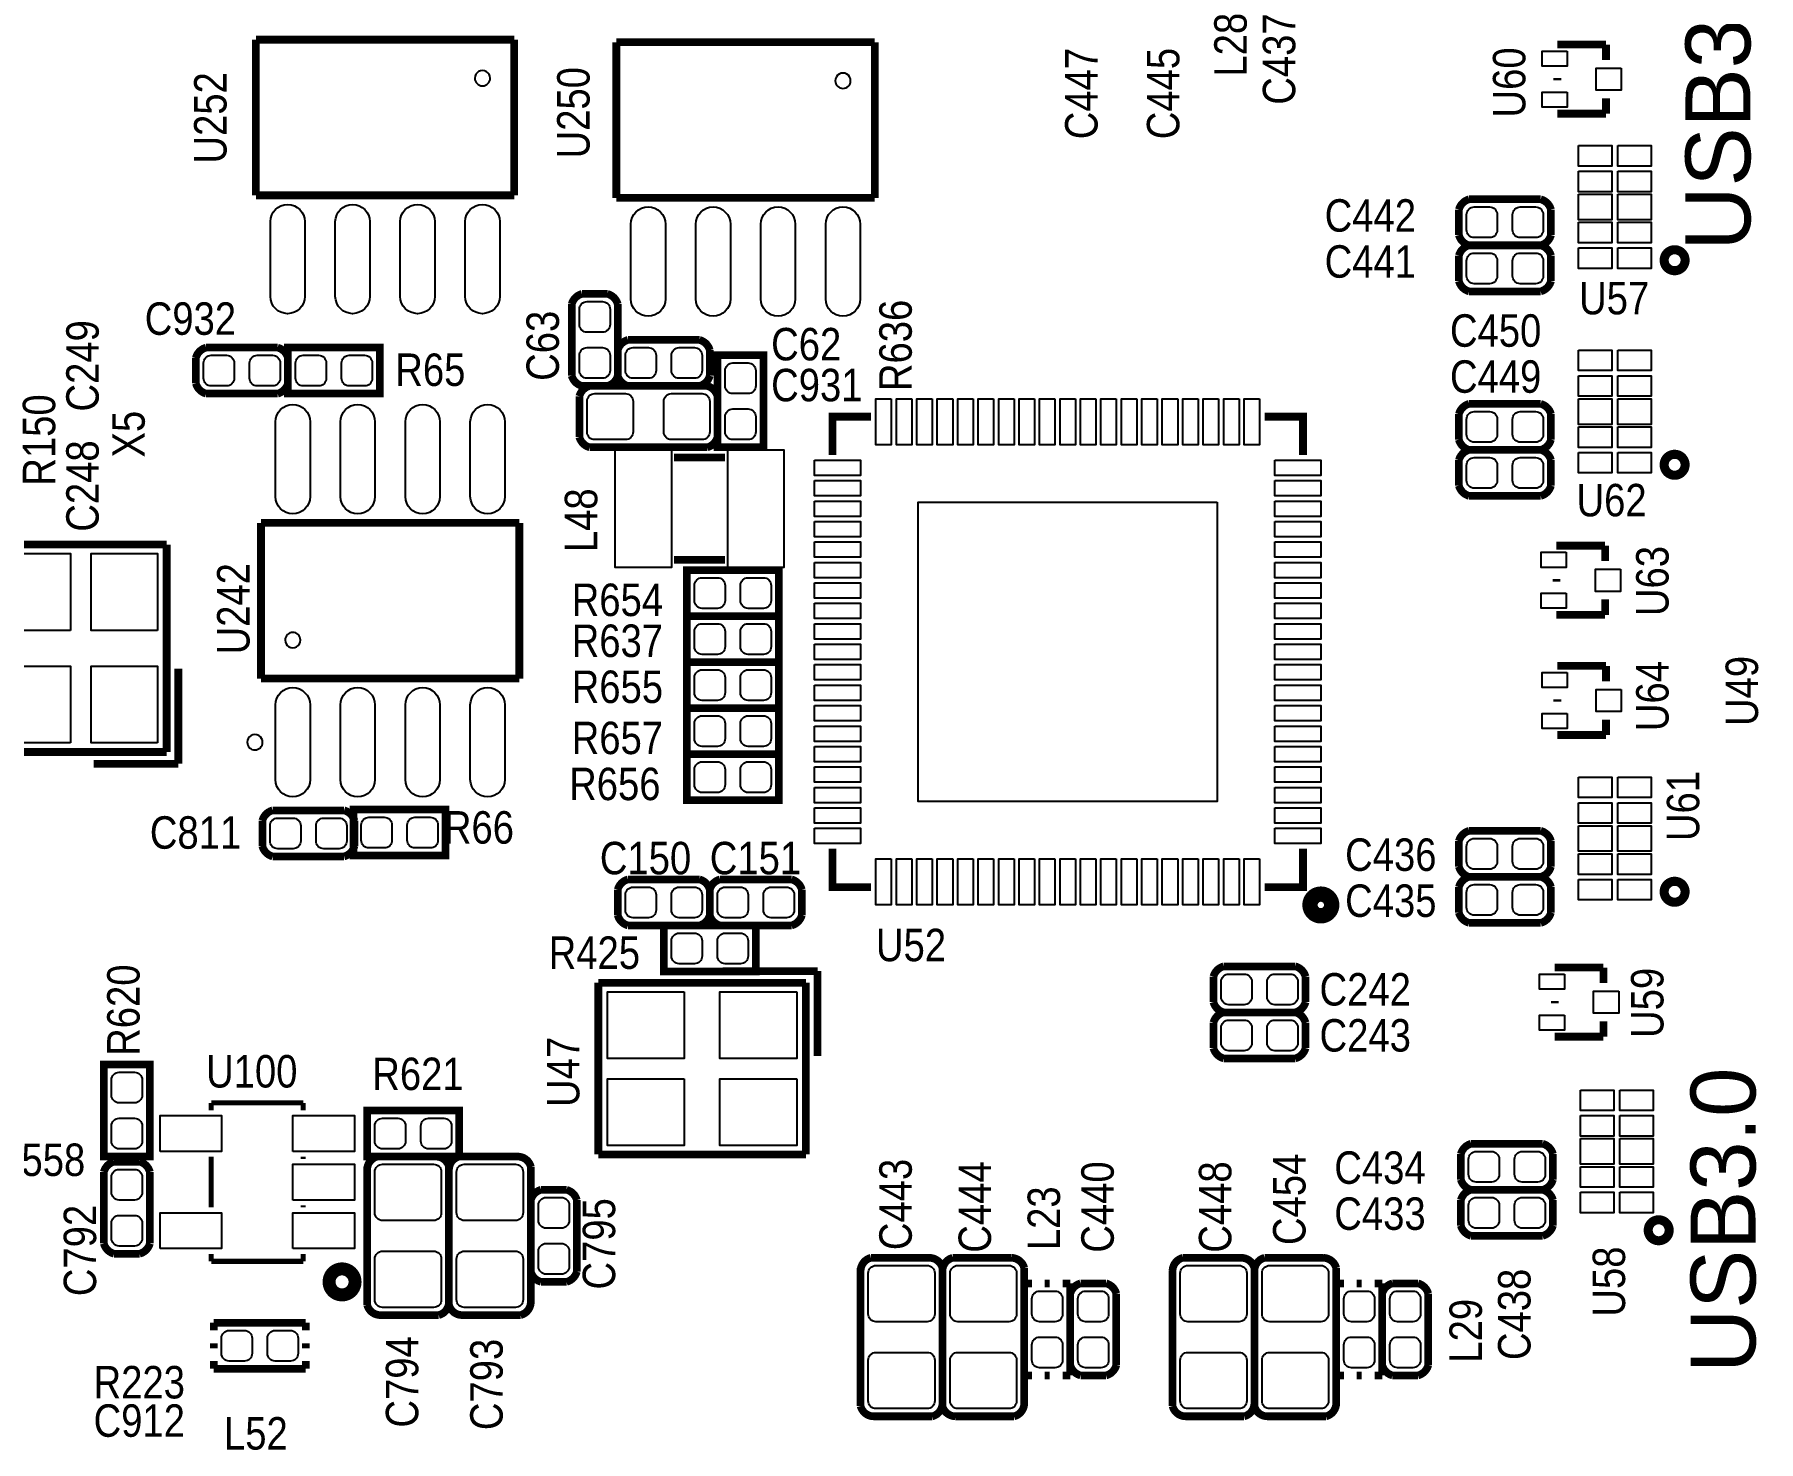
# Model space of a CAD drawing. Extents: x 35 to 236, y 10 to 166.
# Drawn here: x 178.44 to 212.16, y 54.11 to 81.62 of the extents above; entities that cross this region are included whole.
import ezdxf

# ---------------------------------------------------------------- set-up
doc = ezdxf.new("R2010")
doc.units = 0
for name, color, linetype in [('BG_SILKSCREEN_TOP', 254, 'CONTINUOUS'), ('PG_SILKSCREEN_TOP', 254, 'CONTINUOUS'), ('PIN_SOLDERMASK_TOP', 85, 'CONTINUOUS'), ('RD_SILKSCREEN_TOP', 142, 'CONTINUOUS')]:
    doc.layers.add(name, color=color, linetype=linetype)

msp = doc.modelspace()

# ---------------------------------------------------------------- linework, layer by layer
at = {"layer": 'PG_SILKSCREEN_TOP'}
for points, const_width in [([(182.7737, 81.5215), (187.8263, 81.5215)], 0.1524), ([(182.7737, 78.4785), (182.7737, 81.5215)], 0.1524), ([(187.8263, 81.5215), (187.8263, 78.4785)], 0.1524), ([(189.8237, 81.4715), (194.8763, 81.4715)], 0.1524), ([(189.8237, 78.4285), (189.8237, 81.4715)], 0.1524), ([(194.8763, 81.4715), (194.8763, 78.4285)], 0.1524), ([(208.2238, 81.4261), (209.1762, 81.4261)], 0.1524), ([(209.1762, 81.4261), (209.1762, 81.1257)], 0.1524), ([(208.2238, 80.7256), (208.2238, 80.7744)], 0.1524), ([(209.1762, 80.0739), (209.1762, 80.3743)], 0.1524), ([(208.2238, 80.0739), (209.1762, 80.0739)], 0.1524), ([(187.8263, 78.4785), (182.7737, 78.4785)], 0.1524), ([(194.8763, 78.4285), (189.8237, 78.4285)], 0.1524), ([(208.0999, 77.7), (208.0999, 78.2)], 0.15), ([(208.0998, 76.8), (208.0998, 77.3)], 0.15), ([(185.2, 74.85), (185.2, 74.6), (183.4, 74.6), (183.4, 75.5), (185.2, 75.5), (185.2, 74.85)], 0.15), ([(189.85, 75.45), (189.85, 74.95)], 0.15), ([(183.4, 74.8), (183.4, 75.3)], 0.15), ([(192.45, 75.35), (192.7, 75.35), (192.7, 73.55), (191.8, 73.55), (191.8, 75.35), (192.45, 75.35)], 0.15), ([(189.15, 74.75), (189.65, 74.75)], 0.15), ([(194.05, 73.4), (194.05, 74.15), (194.8, 74.15)], 0.1524), ([(202.5, 74.15), (203.25, 74.15), (203.25, 73.4)], 0.1524), ([(208.0999, 73.7), (208.0999, 74.2)], 0.15), ([(191.95, 73.35), (190.95, 73.35)], 0.1524), ([(208.0999, 72.8), (208.0999, 73.3)], 0.15), ([(182.8737, 72.0715), (187.9263, 72.0715)], 0.1524), ([(182.8737, 69.0285), (182.8737, 72.0715)], 0.1524), ([(187.9263, 72.0715), (187.9263, 69.0285)], 0.1524), ([(177.6711, 71.6495), (181.0289, 71.6495)], 0.1524), ([(181.0289, 71.6495), (181.0289, 67.5905)], 0.1524), ([(208.2075, 71.6261), (209.1599, 71.6261)], 0.1524), ([(209.1599, 71.6261), (209.1599, 71.3257)], 0.1524), ([(191.95, 71.35), (190.95, 71.35)], 0.1524), ([(191.2, 70.9), (191.2, 71.15), (193, 71.15), (193, 70.25), (191.2, 70.25), (191.2, 70.9)], 0.15), ([(208.2075, 70.9256), (208.2075, 70.9744)], 0.1524), ([(209.1599, 70.2739), (209.1599, 70.5743)], 0.1524), ([(191.2, 70), (191.2, 70.25), (193, 70.25), (193, 69.35), (191.2, 69.35), (191.2, 70)], 0.15), ([(208.2075, 70.2739), (209.1599, 70.2739)], 0.1524), ([(181.2575, 67.3619), (181.2575, 69.2187)], 0.1524), ([(191.2, 69.1), (191.2, 69.35), (193, 69.35), (193, 68.45), (191.2, 68.45), (191.2, 69.1)], 0.15), ([(208.2238, 69.2761), (209.1762, 69.2761)], 0.1524), ([(209.1762, 69.2761), (209.1762, 68.9757)], 0.1524), ([(187.9263, 69.0285), (182.8737, 69.0285)], 0.1524), ([(191.2, 68.2), (191.2, 68.45), (193, 68.45), (193, 67.55), (191.2, 67.55), (191.2, 68.2)], 0.15), ([(208.2238, 68.5756), (208.2238, 68.6244)], 0.1524), ([(209.1762, 67.9239), (209.1762, 68.2243)], 0.1524), ([(208.2238, 67.9239), (209.1762, 67.9239)], 0.1524), ([(181.0289, 67.5905), (177.6711, 67.5905)], 0.1524), ([(179.5989, 67.3619), (181.2575, 67.3619)], 0.1524), ([(193, 66.9), (193, 66.65), (191.2, 66.65), (191.2, 67.55), (193, 67.55), (193, 66.9)], 0.15), ([(184.685, 66.215), (184.685, 66.465), (186.485, 66.465), (186.485, 65.565), (184.685, 65.565), (184.685, 66.215)], 0.15), ([(184.7, 65.75), (184.7, 66.25)], 0.15), ([(194.8, 64.95), (194.05, 64.95), (194.05, 65.7)], 0.1524), ([(203.25, 65.7), (203.25, 64.95), (202.5, 64.95)], 0.1524), ([(208.0999, 65.35), (208.0999, 65.85)], 0.15), ([(189.85, 64.9), (189.85, 64.4)], 0.15), ([(193.45, 64.4), (193.45, 64.9)], 0.15), ([(208.0999, 64.45), (208.0999, 64.95)], 0.15), ([(192.55, 63.55), (192.55, 63.3), (190.75, 63.3), (190.75, 64.2), (192.55, 64.2), (192.55, 63.55)], 0.15), ([(208.1738, 63.3761), (209.1262, 63.3761)], 0.1524), ([(209.1262, 63.3761), (209.1262, 63.0757)], 0.1524), ([(189.4705, 59.7211), (189.4705, 63.0789)], 0.1524), ([(189.4705, 63.0789), (193.5295, 63.0789)], 0.1524), ([(193.7581, 63.3075), (191.9013, 63.3075)], 0.1524), ([(193.5295, 63.0789), (193.5295, 59.7211)], 0.1524), ([(193.7581, 61.6489), (193.7581, 63.3075)], 0.1524), ([(201.5, 63.2), (201.5, 62.7)], 0.15), ([(208.1738, 62.6756), (208.1738, 62.7244)], 0.1524), ([(201.5, 62.3), (201.5, 61.8)], 0.15), ([(209.1262, 62.0239), (209.1262, 62.3243)], 0.1524), ([(208.1738, 62.0239), (209.1262, 62.0239)], 0.1524), ([(180.45, 61.48), (180.7, 61.48), (180.7, 59.68), (179.8, 59.68), (179.8, 61.48), (180.45, 61.48)], 0.15), ([(181.8998, 60.5841), (181.8998, 60.7301)], 0.1001), ([(181.8998, 60.7301), (183.6999, 60.7301)], 0.1001), ([(183.6999, 60.5841), (183.6999, 60.7301)], 0.1001), ([(184.95, 60.33), (184.95, 60.58), (186.75, 60.58), (186.75, 59.68), (184.95, 59.68), (184.95, 60.33)], 0.15), ([(181.8998, 58.6842), (181.8998, 59.6758)], 0.1001), ([(183.6999, 59.6341), (183.6999, 59.6758)], 0.1001), ([(185.15, 59.68), (186.3, 59.68)], 0.15), ([(186.75, 59.68), (187.9, 59.68)], 0.15), ([(193.5295, 59.7211), (189.4705, 59.7211)], 0.1524), ([(208.1384, 59.2301), (208.1384, 59.7301)], 0.15), ([(180.5, 59.58), (180, 59.58)], 0.15), ([(186.55, 59.48), (186.55, 56.83)], 0.15), ([(188.15, 59.48), (188.15, 56.83)], 0.15), ([(188.85, 59.03), (188.35, 59.03)], 0.15), ([(183.6999, 58.6842), (183.6999, 58.7261)], 0.1001), ([(208.1384, 58.3301), (208.1384, 58.8301)], 0.15), ([(181.8998, 57.6301), (181.8998, 57.7761)], 0.1001), ([(181.8998, 57.6301), (183.6999, 57.6301)], 0.1001), ([(183.6999, 57.6301), (183.6999, 57.7761)], 0.1001), ([(194.8, 57.7), (195.95, 57.7)], 0.15), ([(196.4, 57.7), (197.55, 57.7)], 0.15), ([(196.2, 57.5), (196.2, 54.85)], 0.15), ([(197.8, 57.5), (197.8, 54.85)], 0.15), ([(200.7, 54.8), (200.7, 57.45)], 0.15), ([(202.3, 54.8), (202.3, 57.45)], 0.15), ([(197.8, 55.4), (197.8, 57.2)], 0.15), ([(197.8, 57.2), (197.95, 57.2)], 0.15), ([(198.2, 57.2), (198.3, 57.2)], 0.15), ([(198.7, 57.2), (198.55, 57.2)], 0.15), ([(198.7, 55.4), (198.7, 57.2)], 0.15), ([(203.9, 55.4), (203.9, 57.2)], 0.15), ([(203.9, 57.2), (204.05, 57.2)], 0.15), ([(204.3, 57.2), (204.4, 57.2)], 0.15), ([(204.8, 57.2), (204.65, 57.2)], 0.15), ([(204.8, 55.4), (204.8, 57.2)], 0.15), ([(181.95, 56.43), (183.75, 56.43)], 0.15), ([(181.95, 56.43), (181.95, 56.28)], 0.15), ([(183.75, 56.43), (183.75, 56.28)], 0.15), ([(181.95, 56.03), (181.95, 55.93)], 0.15), ([(183.75, 56.03), (183.75, 55.93)], 0.15), ([(181.95, 55.53), (181.95, 55.68)], 0.15), ([(183.75, 55.53), (183.75, 55.68)], 0.15), ([(181.95, 55.53), (183.75, 55.53)], 0.15), ([(197.8, 55.4), (197.95, 55.4)], 0.15), ([(198.2, 55.4), (198.3, 55.4)], 0.15), ([(198.7, 55.4), (198.55, 55.4)], 0.15), ([(198.9, 55.4), (199.4, 55.4)], 0.15), ([(203.9, 55.4), (204.05, 55.4)], 0.15), ([(204.3, 55.4), (204.4, 55.4)], 0.15), ([(204.8, 55.4), (204.65, 55.4)], 0.15), ([(205, 55.4), (205.5, 55.4)], 0.15), ([(202.1, 54.6), (200.95, 54.6)], 0.15), ([(203.7, 54.6), (202.55, 54.6)], 0.15)]:
    msp.add_lwpolyline(points, dxfattribs=dict(at, const_width=const_width))
for points in [[(187.3551, 80.7691, 1.00008), (187.0549, 80.7691, 0.99992), (187.3551, 80.7691)], [(194.4051, 80.7191, 1.00008), (194.1049, 80.7191, 0.99992), (194.4051, 80.7191)], [(183.6451, 69.7809, 0.99992), (183.3449, 69.7809, 1.00008), (183.6451, 69.7809)], [(182.9057, 67.7822, 1.00008), (182.6055, 67.7821, 0.99992), (182.9057, 67.7822)]]:
    msp.add_lwpolyline(points, format="xyb", dxfattribs=at)
for points, const_width in [([(208.0999, 78.2, 0.265564), (207.8999, 78.4), (206.4999, 78.4, 0.265564), (206.2999, 78.2), (206.2999, 77.7, 0.265564), (206.4999, 77.5), (207.8999, 77.5, 0.265564), (208.0999, 77.7)], 0.15), ([(208.0998, 77.3, 0.265564), (207.8998, 77.5), (206.4998, 77.5, 0.265564), (206.2998, 77.3), (206.2998, 76.8, 0.265564), (206.4998, 76.6), (207.8998, 76.6, 0.265564), (208.0998, 76.8)], 0.15), ([(210.7232, 77.2086, 1), (210.3136, 77.2086, 1), (210.7232, 77.2086)], 0.1778), ([(189.65, 74.75, 0.265564), (189.85, 74.95), (189.85, 76.35, 0.265564), (189.65, 76.55), (189.15, 76.55, 0.265564), (188.95, 76.35), (188.95, 74.95, 0.265564), (189.15, 74.75)], 0.15), ([(183.4, 75.3, 0.265564), (183.2, 75.5), (181.8, 75.5, 0.265564), (181.6, 75.3), (181.6, 74.8, 0.265564), (181.8, 74.6), (183.2, 74.6, 0.265564), (183.4, 74.8)], 0.15), ([(189.85, 74.95, 0.265564), (190.05, 74.75), (191.45, 74.75, 0.265564), (191.65, 74.95), (191.65, 75.45, 0.265564), (191.45, 75.65), (190.05, 75.65, 0.265564), (189.85, 75.45)], 0.15), ([(191.8, 73.75, -0.265564), (191.6, 73.55), (189.3, 73.55, -0.265564), (189.1, 73.75), (189.1, 74.55, -0.265564), (189.3, 74.75), (191.6, 74.75, -0.265564), (191.8, 74.55), (191.8, 73.75)], 0.15), ([(208.0999, 74.2, 0.265564), (207.8999, 74.4), (206.4999, 74.4, 0.265564), (206.2999, 74.2), (206.2999, 73.7, 0.265564), (206.4999, 73.5), (207.8999, 73.5, 0.265564), (208.0999, 73.7)], 0.15), ([(208.0999, 73.3, 0.265564), (207.8999, 73.5), (206.4999, 73.5, 0.265564), (206.2999, 73.3), (206.2999, 72.8, 0.265564), (206.4999, 72.6), (207.8999, 72.6, 0.265564), (208.0999, 72.8)], 0.15), ([(210.7232, 73.2086, 1), (210.3136, 73.2086, 1), (210.7232, 73.2086)], 0.1778), ([(184.7, 66.25, 0.265564), (184.5, 66.45), (183.1, 66.45, 0.265564), (182.9, 66.25), (182.9, 65.75, 0.265564), (183.1, 65.55), (184.5, 65.55, 0.265564), (184.7, 65.75)], 0.15), ([(208.0999, 65.85, 0.265564), (207.8999, 66.05), (206.4999, 66.05, 0.265564), (206.2999, 65.85), (206.2999, 65.35, 0.265564), (206.4999, 65.15), (207.8999, 65.15, 0.265564), (208.0999, 65.35)], 0.15), ([(189.85, 64.4, 0.265564), (190.05, 64.2), (191.45, 64.2, 0.265564), (191.65, 64.4), (191.65, 64.9, 0.265564), (191.45, 65.1), (190.05, 65.1, 0.265564), (189.85, 64.9)], 0.15), ([(193.45, 64.9, 0.265564), (193.25, 65.1), (191.85, 65.1, 0.265564), (191.65, 64.9), (191.65, 64.4, 0.265564), (191.85, 64.2), (193.25, 64.2, 0.265564), (193.45, 64.4)], 0.15), ([(208.0999, 64.95, 0.265564), (207.8999, 65.15), (206.4999, 65.15, 0.265564), (206.2999, 64.95), (206.2999, 64.45, 0.265564), (206.4999, 64.25), (207.8999, 64.25, 0.265564), (208.0999, 64.45)], 0.15), ([(210.7232, 64.8586, 1), (210.3136, 64.8586, 1), (210.7232, 64.8586)], 0.1778), ([(203.8121, 64.6, 1), (203.3879, 64.6, 1), (203.8121, 64.6)], 0.3), ([(201.5, 62.7, 0.265564), (201.7, 62.5), (203.1, 62.5, 0.265564), (203.3, 62.7), (203.3, 63.2, 0.265564), (203.1, 63.4), (201.7, 63.4, 0.265564), (201.5, 63.2)], 0.15), ([(201.5, 61.8, 0.265564), (201.7, 61.6), (203.1, 61.6, 0.265564), (203.3, 61.8), (203.3, 62.3, 0.265564), (203.1, 62.5), (201.7, 62.5, 0.265564), (201.5, 62.3)], 0.15), ([(184.95, 59.43, -0.333333), (185.15, 59.68)], 0.15), ([(186.3, 59.68, -0.333333), (186.55, 59.48)], 0.15), ([(186.55, 59.43, -0.333333), (186.75, 59.68)], 0.15), ([(187.9, 59.68, -0.333333), (188.15, 59.48)], 0.15), ([(208.1384, 59.7301, 0.265564), (207.9384, 59.9301), (206.5384, 59.9301, 0.265564), (206.3384, 59.7301), (206.3384, 59.2301, 0.265564), (206.5384, 59.0301), (207.9384, 59.0301, 0.265564), (208.1384, 59.2301)], 0.15), ([(180, 59.58, 0.265564), (179.8, 59.38), (179.8, 57.98, 0.265564), (180, 57.78), (180.5, 57.78, 0.265564), (180.7, 57.98), (180.7, 59.38, 0.265564), (180.5, 59.58)], 0.15), ([(186.55, 56.83, -0.333333), (186.35, 56.58), (185.2, 56.58, -0.333333), (184.95, 56.78), (184.95, 59.48)], 0.15), ([(188.15, 56.83, -0.333333), (187.95, 56.58), (186.8, 56.58, -0.333333), (186.55, 56.78), (186.55, 59.48)], 0.15), ([(188.35, 59.03, 0.265564), (188.15, 58.83), (188.15, 57.43, 0.265564), (188.35, 57.23), (188.85, 57.23, 0.265564), (189.05, 57.43), (189.05, 58.83, 0.265564), (188.85, 59.03)], 0.15), ([(208.1384, 58.8301, 0.265564), (207.9384, 59.0301), (206.5384, 59.0301, 0.265564), (206.3384, 58.8301), (206.3384, 58.3301, 0.265564), (206.5384, 58.1301), (207.9384, 58.1301, 0.265564), (208.1384, 58.3301)], 0.15), ([(210.4117, 58.2387, 1), (210.0021, 58.2387, 1), (210.4117, 58.2387)], 0.1778), ([(194.6, 57.45, -0.333333), (194.8, 57.7)], 0.15), ([(195.95, 57.7, -0.333333), (196.2, 57.5)], 0.15), ([(196.2, 57.45, -0.333333), (196.4, 57.7)], 0.15), ([(197.55, 57.7, -0.333333), (197.8, 57.5)], 0.15), ([(200.7, 57.45, -0.333333), (200.9, 57.7), (202.05, 57.7, -0.333333), (202.3, 57.5), (202.3, 54.8)], 0.15), ([(202.3, 57.45, -0.333333), (202.5, 57.7), (203.65, 57.7, -0.333333), (203.9, 57.5), (203.9, 54.8)], 0.15), ([(184.5857, 57.229, 0.99983), (184.3318, 57.229, 1.00017), (184.5857, 57.229)], 0.508), ([(196.2, 54.85, -0.333333), (196, 54.6), (194.85, 54.6, -0.333333), (194.6, 54.8), (194.6, 57.5)], 0.15), ([(197.8, 54.85, -0.333333), (197.6, 54.6), (196.45, 54.6, -0.333333), (196.2, 54.8), (196.2, 57.5)], 0.15), ([(199.4, 55.4, 0.265564), (199.6, 55.6), (199.6, 57, 0.265564), (199.4, 57.2), (198.9, 57.2, 0.265564), (198.7, 57), (198.7, 55.6, 0.265564), (198.9, 55.4)], 0.15), ([(205.5, 55.4, 0.265564), (205.7, 55.6), (205.7, 57, 0.265564), (205.5, 57.2), (205, 57.2, 0.265564), (204.8, 57), (204.8, 55.6, 0.265564), (205, 55.4)], 0.15), ([(200.95, 54.6, -0.333333), (200.7, 54.8)], 0.15), ([(202.3, 54.85, -0.333333), (202.1, 54.6)], 0.15), ([(202.55, 54.6, -0.333333), (202.3, 54.8)], 0.15), ([(203.9, 54.85, -0.333333), (203.7, 54.6)], 0.15)]:
    msp.add_lwpolyline(points, format="xyb", dxfattribs=dict(at, const_width=const_width))
at = {"layer": 'PIN_SOLDERMASK_TOP'}
for points in [[(208.4149, 81.297), (208.4149, 81.0029), (207.9259, 81.0029), (207.9259, 81.297)], [(209.4741, 80.9671), (209.4741, 80.5329), (208.9851, 80.5329), (208.9851, 80.9671)], [(208.4149, 80.4971), (208.4149, 80.203), (207.9259, 80.203), (207.9259, 80.4971)], [(208.6392, 79.4508), (209.2908, 79.4508), (209.2908, 79.0492), (208.6392, 79.0492)], [(209.4092, 79.4508), (210.0608, 79.4508), (210.0608, 79.0492), (209.4092, 79.0492)], [(208.6392, 78.9508), (209.2908, 78.9508), (209.2908, 78.5492), (208.6392, 78.5492)], [(209.4092, 78.9508), (210.0608, 78.9508), (210.0608, 78.5492), (209.4092, 78.5492)], [(208.6392, 78.5008), (209.2908, 78.5008), (209.2908, 77.9992), (208.6392, 77.9992)], [(209.4092, 78.5008), (210.0608, 78.5008), (210.0608, 77.9992), (209.4092, 77.9992)], [(208.6392, 77.9508), (209.2908, 77.9508), (209.2908, 77.5492), (208.6392, 77.5492)], [(209.4092, 77.9508), (210.0608, 77.9508), (210.0608, 77.5492), (209.4092, 77.5492)], [(208.6392, 77.4508), (209.2908, 77.4508), (209.2908, 77.0492), (208.6392, 77.0492)], [(209.4092, 77.4508), (210.0608, 77.4508), (210.0608, 77.0492), (209.4092, 77.0492)], [(208.6392, 75.4508), (209.2908, 75.4508), (209.2908, 75.0492), (208.6392, 75.0492)], [(209.4092, 75.4508), (210.0608, 75.4508), (210.0608, 75.0492), (209.4092, 75.0492)], [(208.6392, 74.9508), (209.2908, 74.9508), (209.2908, 74.5492), (208.6392, 74.5492)], [(209.4092, 74.9508), (210.0608, 74.9508), (210.0608, 74.5492), (209.4092, 74.5492)], [(195.2, 74.5), (195.2, 73.6), (194.9, 73.6), (194.9, 74.5)], [(195.6, 74.5), (195.6, 73.6), (195.3, 73.6), (195.3, 74.5)], [(196, 74.5), (196, 73.6), (195.7, 73.6), (195.7, 74.5)], [(196.4, 74.5), (196.4, 73.6), (196.1, 73.6), (196.1, 74.5)], [(196.8, 74.5), (196.8, 73.6), (196.5, 73.6), (196.5, 74.5)], [(197.2, 74.5), (197.2, 73.6), (196.9, 73.6), (196.9, 74.5)], [(197.6, 74.5), (197.6, 73.6), (197.3, 73.6), (197.3, 74.5)], [(198, 74.5), (198, 73.6), (197.7, 73.6), (197.7, 74.5)], [(198.4, 74.5), (198.4, 73.6), (198.1, 73.6), (198.1, 74.5)], [(198.8, 74.5), (198.8, 73.6), (198.5, 73.6), (198.5, 74.5)], [(199.2, 74.5), (199.2, 73.6), (198.9, 73.6), (198.9, 74.5)], [(199.6, 74.5), (199.6, 73.6), (199.3, 73.6), (199.3, 74.5)], [(200, 74.5), (200, 73.6), (199.7, 73.6), (199.7, 74.5)], [(200.4, 74.5), (200.4, 73.6), (200.1, 73.6), (200.1, 74.5)], [(200.8, 74.5), (200.8, 73.6), (200.5, 73.6), (200.5, 74.5)], [(201.2, 74.5), (201.2, 73.6), (200.9, 73.6), (200.9, 74.5)], [(201.6, 74.5), (201.6, 73.6), (201.3, 73.6), (201.3, 74.5)], [(202, 74.5), (202, 73.6), (201.7, 73.6), (201.7, 74.5)], [(202.4, 74.5), (202.4, 73.6), (202.1, 73.6), (202.1, 74.5)], [(208.6392, 74.5008), (209.2908, 74.5008), (209.2908, 73.9992), (208.6392, 73.9992)], [(209.4092, 74.5008), (210.0608, 74.5008), (210.0608, 73.9992), (209.4092, 73.9992)], [(208.6392, 73.9508), (209.2908, 73.9508), (209.2908, 73.5492), (208.6392, 73.5492)], [(209.4092, 73.9508), (210.0608, 73.9508), (210.0608, 73.5492), (209.4092, 73.5492)], [(189.8, 73.5), (190.9, 73.5), (190.9, 71.2), (189.8, 71.2)], [(192, 73.5), (193.1, 73.5), (193.1, 71.2), (192, 71.2)], [(193.7, 73.3), (194.6, 73.3), (194.6, 73), (193.7, 73)], [(202.7, 73.3), (203.6, 73.3), (203.6, 73), (202.7, 73)], [(208.6392, 73.4508), (209.2908, 73.4508), (209.2908, 73.0492), (208.6392, 73.0492)], [(209.4092, 73.4508), (210.0608, 73.4508), (210.0608, 73.0492), (209.4092, 73.0492)], [(193.7, 72.9), (194.6, 72.9), (194.6, 72.6), (193.7, 72.6)], [(202.7, 72.9), (203.6, 72.9), (203.6, 72.6), (202.7, 72.6)], [(193.7, 72.5), (194.6, 72.5), (194.6, 72.2), (193.7, 72.2)], [(202.7, 72.5), (203.6, 72.5), (203.6, 72.2), (202.7, 72.2)], [(201.575, 72.475), (201.575, 66.625), (195.725, 66.625), (195.725, 72.475)], [(193.7, 72.1), (194.6, 72.1), (194.6, 71.8), (193.7, 71.8)], [(202.7, 72.1), (203.6, 72.1), (203.6, 71.8), (202.7, 71.8)], [(193.7, 71.7), (194.6, 71.7), (194.6, 71.4), (193.7, 71.4)], [(202.7, 71.7), (203.6, 71.7), (203.6, 71.4), (202.7, 71.4)], [(208.3986, 71.4971), (208.3986, 71.203), (207.9096, 71.203), (207.9096, 71.4971)], [(179.1493, 69.9693), (177.8488, 69.9693), (177.8488, 71.4703), (179.1493, 71.4703)], [(180.8511, 69.9693), (179.5506, 69.9693), (179.5506, 71.4703), (180.8511, 71.4703)], [(193.7, 71.3), (194.6, 71.3), (194.6, 71), (193.7, 71)], [(202.7, 71.3), (203.6, 71.3), (203.6, 71), (202.7, 71)], [(209.4578, 71.1671), (209.4578, 70.733), (208.9688, 70.733), (208.9688, 71.1671)], [(193.7, 70.9), (194.6, 70.9), (194.6, 70.6), (193.7, 70.6)], [(202.7, 70.9), (203.6, 70.9), (203.6, 70.6), (202.7, 70.6)], [(193.7, 70.5), (194.6, 70.5), (194.6, 70.2), (193.7, 70.2)], [(202.7, 70.5), (203.6, 70.5), (203.6, 70.2), (202.7, 70.2)], [(208.3986, 70.6971), (208.3986, 70.403), (207.9096, 70.403), (207.9096, 70.6971)], [(193.7, 70.1), (194.6, 70.1), (194.6, 69.8), (193.7, 69.8)], [(202.7, 70.1), (203.6, 70.1), (203.6, 69.8), (202.7, 69.8)], [(193.7, 69.7), (194.6, 69.7), (194.6, 69.4), (193.7, 69.4)], [(202.7, 69.7), (203.6, 69.7), (203.6, 69.4), (202.7, 69.4)], [(179.1493, 67.7696), (177.8488, 67.7696), (177.8488, 69.2708), (179.1493, 69.2708)], [(180.8511, 67.7696), (179.5506, 67.7696), (179.5506, 69.2708), (180.8511, 69.2708)], [(193.7, 69.3), (194.6, 69.3), (194.6, 69), (193.7, 69)], [(202.7, 69.3), (203.6, 69.3), (203.6, 69), (202.7, 69)], [(208.4149, 69.147), (208.4149, 68.853), (207.9259, 68.853), (207.9259, 69.147)], [(193.7, 68.9), (194.6, 68.9), (194.6, 68.6), (193.7, 68.6)], [(202.7, 68.9), (203.6, 68.9), (203.6, 68.6), (202.7, 68.6)], [(209.4741, 68.817), (209.4741, 68.3829), (208.9851, 68.3829), (208.9851, 68.817)], [(193.7, 68.5), (194.6, 68.5), (194.6, 68.2), (193.7, 68.2)], [(202.7, 68.5), (203.6, 68.5), (203.6, 68.2), (202.7, 68.2)], [(208.4149, 68.347), (208.4149, 68.0529), (207.9259, 68.0529), (207.9259, 68.347)], [(193.7, 68.1), (194.6, 68.1), (194.6, 67.8), (193.7, 67.8)], [(202.7, 68.1), (203.6, 68.1), (203.6, 67.8), (202.7, 67.8)], [(193.7, 67.7), (194.6, 67.7), (194.6, 67.4), (193.7, 67.4)], [(202.7, 67.7), (203.6, 67.7), (203.6, 67.4), (202.7, 67.4)], [(193.7, 67.3), (194.6, 67.3), (194.6, 67), (193.7, 67)], [(202.7, 67.3), (203.6, 67.3), (203.6, 67), (202.7, 67)], [(208.6392, 67.1008), (209.2908, 67.1008), (209.2908, 66.6992), (208.6392, 66.6992)], [(209.4092, 67.1008), (210.0608, 67.1008), (210.0608, 66.6992), (209.4092, 66.6992)], [(193.7, 66.9), (194.6, 66.9), (194.6, 66.6), (193.7, 66.6)], [(202.7, 66.9), (203.6, 66.9), (203.6, 66.6), (202.7, 66.6)], [(193.7, 66.5), (194.6, 66.5), (194.6, 66.2), (193.7, 66.2)], [(202.7, 66.5), (203.6, 66.5), (203.6, 66.2), (202.7, 66.2)], [(208.6392, 66.6008), (209.2908, 66.6008), (209.2908, 66.1992), (208.6392, 66.1992)], [(209.4092, 66.6008), (210.0608, 66.6008), (210.0608, 66.1992), (209.4092, 66.1992)], [(193.7, 66.1), (194.6, 66.1), (194.6, 65.8), (193.7, 65.8)], [(202.7, 66.1), (203.6, 66.1), (203.6, 65.8), (202.7, 65.8)], [(208.6392, 66.1508), (209.2908, 66.1508), (209.2908, 65.6492), (208.6392, 65.6492)], [(209.4092, 66.1508), (210.0608, 66.1508), (210.0608, 65.6492), (209.4092, 65.6492)], [(195.2, 65.5), (195.2, 64.6), (194.9, 64.6), (194.9, 65.5)], [(195.6, 65.5), (195.6, 64.6), (195.3, 64.6), (195.3, 65.5)], [(196, 65.5), (196, 64.6), (195.7, 64.6), (195.7, 65.5)], [(196.4, 65.5), (196.4, 64.6), (196.1, 64.6), (196.1, 65.5)], [(196.8, 65.5), (196.8, 64.6), (196.5, 64.6), (196.5, 65.5)], [(197.2, 65.5), (197.2, 64.6), (196.9, 64.6), (196.9, 65.5)], [(197.6, 65.5), (197.6, 64.6), (197.3, 64.6), (197.3, 65.5)], [(198, 65.5), (198, 64.6), (197.7, 64.6), (197.7, 65.5)], [(198.4, 65.5), (198.4, 64.6), (198.1, 64.6), (198.1, 65.5)], [(198.8, 65.5), (198.8, 64.6), (198.5, 64.6), (198.5, 65.5)], [(199.2, 65.5), (199.2, 64.6), (198.9, 64.6), (198.9, 65.5)], [(199.6, 65.5), (199.6, 64.6), (199.3, 64.6), (199.3, 65.5)], [(200, 65.5), (200, 64.6), (199.7, 64.6), (199.7, 65.5)], [(200.4, 65.5), (200.4, 64.6), (200.1, 64.6), (200.1, 65.5)], [(200.8, 65.5), (200.8, 64.6), (200.5, 64.6), (200.5, 65.5)], [(201.2, 65.5), (201.2, 64.6), (200.9, 64.6), (200.9, 65.5)], [(201.6, 65.5), (201.6, 64.6), (201.3, 64.6), (201.3, 65.5)], [(202, 65.5), (202, 64.6), (201.7, 64.6), (201.7, 65.5)], [(202.4, 65.5), (202.4, 64.6), (202.1, 64.6), (202.1, 65.5)], [(208.6392, 65.6008), (209.2908, 65.6008), (209.2908, 65.1992), (208.6392, 65.1992)], [(209.4092, 65.6008), (210.0608, 65.6008), (210.0608, 65.1992), (209.4092, 65.1992)], [(208.6392, 65.1008), (209.2908, 65.1008), (209.2908, 64.6992), (208.6392, 64.6992)], [(209.4092, 65.1008), (210.0608, 65.1008), (210.0608, 64.6992), (209.4092, 64.6992)], [(208.3649, 63.2471), (208.3649, 62.953), (207.8759, 62.953), (207.8759, 63.2471)], [(191.1507, 62.9012), (191.1507, 61.6007), (189.6497, 61.6007), (189.6497, 62.9012)], [(193.3503, 62.9012), (193.3503, 61.6007), (191.8493, 61.6007), (191.8493, 62.9012)], [(209.4241, 62.9171), (209.4241, 62.483), (208.9351, 62.483), (208.9351, 62.9171)], [(208.3649, 62.447), (208.3649, 62.1529), (207.8759, 62.1529), (207.8759, 62.447)], [(191.1507, 61.1994), (191.1507, 59.8989), (189.6497, 59.8989), (189.6497, 61.1994)], [(193.3503, 61.1994), (193.3503, 59.8989), (191.8493, 59.8989), (191.8493, 61.1994)], [(208.6777, 60.9809), (209.3293, 60.9809), (209.3293, 60.5793), (208.6777, 60.5793)], [(209.4477, 60.9809), (210.0993, 60.9809), (210.0993, 60.5793), (209.4477, 60.5793)], [(180.8989, 59.7794), (180.8989, 60.4809), (182.1006, 60.4809), (182.1006, 59.7794)], [(183.4991, 59.7794), (183.4991, 60.4809), (184.7008, 60.4809), (184.7008, 59.7794)], [(208.6777, 60.4809), (209.3293, 60.4809), (209.3293, 60.0793), (208.6777, 60.0793)], [(209.4477, 60.4809), (210.0993, 60.4809), (210.0993, 60.0793), (209.4477, 60.0793)], [(208.6777, 60.0309), (209.3293, 60.0309), (209.3293, 59.5293), (208.6777, 59.5293)], [(209.4477, 60.0309), (210.0993, 60.0309), (210.0993, 59.5293), (209.4477, 59.5293)], [(183.4991, 58.8292), (183.4991, 59.5307), (184.7008, 59.5307), (184.7008, 58.8292)], [(208.6777, 59.4809), (209.3293, 59.4809), (209.3293, 59.0793), (208.6777, 59.0793)], [(209.4477, 59.4809), (210.0993, 59.4809), (210.0993, 59.0793), (209.4477, 59.0793)], [(208.6777, 58.9809), (209.3293, 58.9809), (209.3293, 58.5793), (208.6777, 58.5793)], [(209.4477, 58.9809), (210.0993, 58.9809), (210.0993, 58.5793), (209.4477, 58.5793)], [(180.8989, 57.8792), (180.8989, 58.5807), (182.1006, 58.5807), (182.1006, 57.8792)], [(183.4991, 57.8792), (183.4991, 58.5807), (184.7008, 58.5807), (184.7008, 57.8792)]]:
    msp.add_lwpolyline(points, close=True, dxfattribs=at)
for points in [[(183.0572, 76.5014), (183.0572, 77.963, -1), (183.7328, 77.963), (183.7328, 76.5014, -1)], [(184.3272, 76.5014), (184.3272, 77.963, -1), (185.0028, 77.963), (185.0028, 76.5014, -1)], [(185.5972, 76.5014), (185.5972, 77.963, -1), (186.2728, 77.963), (186.2728, 76.5014, -1)], [(186.8672, 76.5014), (186.8672, 77.963, -1), (187.5428, 77.963), (187.5428, 76.5014, -1)], [(190.1072, 76.4514), (190.1072, 77.913, -1), (190.7828, 77.913), (190.7828, 76.4514, -1)], [(191.3772, 76.4514), (191.3772, 77.913, -1), (192.0528, 77.913), (192.0528, 76.4514, -1)], [(192.6472, 76.4514), (192.6472, 77.913, -1), (193.3228, 77.913), (193.3228, 76.4514, -1)], [(193.9172, 76.4514), (193.9172, 77.913, -1), (194.5928, 77.913), (194.5928, 76.4514, -1)], [(206.8999, 77.65), (206.5999, 77.65, -0.414214), (206.4499, 77.8), (206.4499, 78.1, -0.414214), (206.5999, 78.25), (206.8999, 78.25, -0.414214), (207.0499, 78.1), (207.0499, 77.8, -0.414214)], [(207.7999, 77.65), (207.4999, 77.65, -0.414214), (207.3499, 77.8), (207.3499, 78.1, -0.414214), (207.4999, 78.25), (207.7999, 78.25, -0.414214), (207.9499, 78.1), (207.9499, 77.8, -0.414214)], [(206.8998, 76.75), (206.5998, 76.75, -0.414214), (206.4498, 76.9), (206.4498, 77.2, -0.414214), (206.5998, 77.35), (206.8998, 77.35, -0.414214), (207.0498, 77.2), (207.0498, 76.9, -0.414214)], [(207.7998, 76.75), (207.4998, 76.75, -0.414214), (207.3498, 76.9), (207.3498, 77.2, -0.414214), (207.4998, 77.35), (207.7998, 77.35, -0.414214), (207.9498, 77.2), (207.9498, 76.9, -0.414214)], [(189.1, 75.95), (189.1, 76.25, -0.414214), (189.25, 76.4), (189.55, 76.4, -0.414214), (189.7, 76.25), (189.7, 75.95, -0.414214), (189.55, 75.8), (189.25, 75.8, -0.414214)], [(182.2, 74.75), (181.9, 74.75, -0.414214), (181.75, 74.9), (181.75, 75.2, -0.414214), (181.9, 75.35), (182.2, 75.35, -0.414214), (182.35, 75.2), (182.35, 74.9, -0.414214)], [(183.1, 74.75), (182.8, 74.75, -0.414214), (182.65, 74.9), (182.65, 75.2, -0.414214), (182.8, 75.35), (183.1, 75.35, -0.414214), (183.25, 75.2), (183.25, 74.9, -0.414214)], [(183.7, 75.35), (184, 75.35, -0.414214), (184.15, 75.2), (184.15, 74.9, -0.414214), (184, 74.75), (183.7, 74.75, -0.414214), (183.55, 74.9), (183.55, 75.2, -0.414214)], [(184.6, 75.35), (184.9, 75.35, -0.414214), (185.05, 75.2), (185.05, 74.9, -0.414214), (184.9, 74.75), (184.6, 74.75, -0.414214), (184.45, 74.9), (184.45, 75.2, -0.414214)], [(189.1, 75.05), (189.1, 75.35, -0.414214), (189.25, 75.5), (189.55, 75.5, -0.414214), (189.7, 75.35), (189.7, 75.05, -0.414214), (189.55, 74.9), (189.25, 74.9, -0.414214)], [(190.15, 75.5), (190.45, 75.5, -0.414214), (190.6, 75.35), (190.6, 75.05, -0.414214), (190.45, 74.9), (190.15, 74.9, -0.414214), (190, 75.05), (190, 75.35, -0.414214)], [(191.05, 75.5), (191.35, 75.5, -0.414214), (191.5, 75.35), (191.5, 75.05, -0.414214), (191.35, 74.9), (191.05, 74.9, -0.414214), (190.9, 75.05), (190.9, 75.35, -0.414214)], [(191.95, 74.75), (191.95, 75.05, -0.414214), (192.1, 75.2), (192.4, 75.2, -0.414214), (192.55, 75.05), (192.55, 74.75, -0.414214), (192.4, 74.6), (192.1, 74.6, -0.414214)], [(189.25, 74.45, -0.414214), (189.4, 74.6), (190, 74.6, -0.414214), (190.15, 74.45), (190.15, 73.85, -0.414214), (190, 73.7), (189.4, 73.7, -0.414214), (189.25, 73.85)], [(190.75, 74.45, -0.414214), (190.9, 74.6), (191.5, 74.6, -0.414214), (191.65, 74.45), (191.65, 73.85, -0.414214), (191.5, 73.7), (190.9, 73.7, -0.414214), (190.75, 73.85)], [(183.8328, 74.0486), (183.8328, 72.587, -1), (183.1572, 72.587), (183.1572, 74.0486, -1)], [(185.1028, 74.0486), (185.1028, 72.587, -1), (184.4272, 72.587), (184.4272, 74.0486, -1)], [(186.3728, 74.0486), (186.3728, 72.587, -1), (185.6972, 72.587), (185.6972, 74.0486, -1)], [(187.6428, 74.0486), (187.6428, 72.587, -1), (186.9672, 72.587), (186.9672, 74.0486, -1)], [(191.95, 73.85), (191.95, 74.15, -0.414214), (192.1, 74.3), (192.4, 74.3, -0.414214), (192.55, 74.15), (192.55, 73.85, -0.414214), (192.4, 73.7), (192.1, 73.7, -0.414214)], [(206.8999, 73.65), (206.5999, 73.65, -0.414214), (206.4499, 73.8), (206.4499, 74.1, -0.414214), (206.5999, 74.25), (206.8999, 74.25, -0.414214), (207.0499, 74.1), (207.0499, 73.8, -0.414214)], [(207.7999, 73.65), (207.4999, 73.65, -0.414214), (207.3499, 73.8), (207.3499, 74.1, -0.414214), (207.4999, 74.25), (207.7999, 74.25, -0.414214), (207.9499, 74.1), (207.9499, 73.8, -0.414214)], [(206.8999, 72.75), (206.5999, 72.75, -0.414214), (206.4499, 72.9), (206.4499, 73.2, -0.414214), (206.5999, 73.35), (206.8999, 73.35, -0.414214), (207.0499, 73.2), (207.0499, 72.9, -0.414214)], [(207.7999, 72.75), (207.4999, 72.75, -0.414214), (207.3499, 72.9), (207.3499, 73.2, -0.414214), (207.4999, 73.35), (207.7999, 73.35, -0.414214), (207.9499, 73.2), (207.9499, 72.9, -0.414214)], [(191.8, 70.4), (191.5, 70.4, -0.414214), (191.35, 70.55), (191.35, 70.85, -0.414214), (191.5, 71), (191.8, 71, -0.414214), (191.95, 70.85), (191.95, 70.55, -0.414214)], [(192.7, 70.4), (192.4, 70.4, -0.414214), (192.25, 70.55), (192.25, 70.85, -0.414214), (192.4, 71), (192.7, 71, -0.414214), (192.85, 70.85), (192.85, 70.55, -0.414214)], [(191.8, 69.5), (191.5, 69.5, -0.414214), (191.35, 69.65), (191.35, 69.95, -0.414214), (191.5, 70.1), (191.8, 70.1, -0.414214), (191.95, 69.95), (191.95, 69.65, -0.414214)], [(192.7, 69.5), (192.4, 69.5, -0.414214), (192.25, 69.65), (192.25, 69.95, -0.414214), (192.4, 70.1), (192.7, 70.1, -0.414214), (192.85, 69.95), (192.85, 69.65, -0.414214)], [(191.8, 68.6), (191.5, 68.6, -0.414214), (191.35, 68.75), (191.35, 69.05, -0.414214), (191.5, 69.2), (191.8, 69.2, -0.414214), (191.95, 69.05), (191.95, 68.75, -0.414214)], [(192.7, 68.6), (192.4, 68.6, -0.414214), (192.25, 68.75), (192.25, 69.05, -0.414214), (192.4, 69.2), (192.7, 69.2, -0.414214), (192.85, 69.05), (192.85, 68.75, -0.414214)], [(183.8328, 68.513), (183.8328, 67.0514, -1), (183.1572, 67.0514), (183.1572, 68.513, -1)], [(185.1028, 68.513), (185.1028, 67.0514, -1), (184.4272, 67.0514), (184.4272, 68.513, -1)], [(186.3728, 68.513), (186.3728, 67.0514, -1), (185.6972, 67.0514), (185.6972, 68.513, -1)], [(187.6428, 68.513), (187.6428, 67.0514, -1), (186.9672, 67.0514), (186.9672, 68.513, -1)], [(191.8, 67.7), (191.5, 67.7, -0.414214), (191.35, 67.85), (191.35, 68.15, -0.414214), (191.5, 68.3), (191.8, 68.3, -0.414214), (191.95, 68.15), (191.95, 67.85, -0.414214)], [(192.7, 67.7), (192.4, 67.7, -0.414214), (192.25, 67.85), (192.25, 68.15, -0.414214), (192.4, 68.3), (192.7, 68.3, -0.414214), (192.85, 68.15), (192.85, 67.85, -0.414214)], [(191.5, 67.4), (191.8, 67.4, -0.414214), (191.95, 67.25), (191.95, 66.95, -0.414214), (191.8, 66.8), (191.5, 66.8, -0.414214), (191.35, 66.95), (191.35, 67.25, -0.414214)], [(192.4, 67.4), (192.7, 67.4, -0.414214), (192.85, 67.25), (192.85, 66.95, -0.414214), (192.7, 66.8), (192.4, 66.8, -0.414214), (192.25, 66.95), (192.25, 67.25, -0.414214)], [(183.5, 65.7), (183.2, 65.7, -0.414214), (183.05, 65.85), (183.05, 66.15, -0.414214), (183.2, 66.3), (183.5, 66.3, -0.414214), (183.65, 66.15), (183.65, 65.85, -0.414214)], [(184.4, 65.7), (184.1, 65.7, -0.414214), (183.95, 65.85), (183.95, 66.15, -0.414214), (184.1, 66.3), (184.4, 66.3, -0.414214), (184.55, 66.15), (184.55, 65.85, -0.414214)], [(185.285, 65.715), (184.985, 65.715, -0.414214), (184.835, 65.865), (184.835, 66.165, -0.414214), (184.985, 66.315), (185.285, 66.315, -0.414214), (185.435, 66.165), (185.435, 65.865, -0.414214)], [(186.185, 65.715), (185.885, 65.715, -0.414214), (185.735, 65.865), (185.735, 66.165, -0.414214), (185.885, 66.315), (186.185, 66.315, -0.414214), (186.335, 66.165), (186.335, 65.865, -0.414214)], [(206.8999, 65.3), (206.5999, 65.3, -0.414214), (206.4499, 65.45), (206.4499, 65.75, -0.414214), (206.5999, 65.9), (206.8999, 65.9, -0.414214), (207.0499, 65.75), (207.0499, 65.45, -0.414214)], [(207.7999, 65.3), (207.4999, 65.3, -0.414214), (207.3499, 65.45), (207.3499, 65.75, -0.414214), (207.4999, 65.9), (207.7999, 65.9, -0.414214), (207.9499, 65.75), (207.9499, 65.45, -0.414214)], [(190.15, 64.95), (190.45, 64.95, -0.414214), (190.6, 64.8), (190.6, 64.5, -0.414214), (190.45, 64.35), (190.15, 64.35, -0.414214), (190, 64.5), (190, 64.8, -0.414214)], [(191.05, 64.95), (191.35, 64.95, -0.414214), (191.5, 64.8), (191.5, 64.5, -0.414214), (191.35, 64.35), (191.05, 64.35, -0.414214), (190.9, 64.5), (190.9, 64.8, -0.414214)], [(192.25, 64.35), (191.95, 64.35, -0.414214), (191.8, 64.5), (191.8, 64.8, -0.414214), (191.95, 64.95), (192.25, 64.95, -0.414214), (192.4, 64.8), (192.4, 64.5, -0.414214)], [(193.15, 64.35), (192.85, 64.35, -0.414214), (192.7, 64.5), (192.7, 64.8, -0.414214), (192.85, 64.95), (193.15, 64.95, -0.414214), (193.3, 64.8), (193.3, 64.5, -0.414214)], [(206.8999, 64.4), (206.5999, 64.4, -0.414214), (206.4499, 64.55), (206.4499, 64.85, -0.414214), (206.5999, 65), (206.8999, 65, -0.414214), (207.0499, 64.85), (207.0499, 64.55, -0.414214)], [(207.7999, 64.4), (207.4999, 64.4, -0.414214), (207.3499, 64.55), (207.3499, 64.85, -0.414214), (207.4999, 65), (207.7999, 65, -0.414214), (207.9499, 64.85), (207.9499, 64.55, -0.414214)], [(191.05, 64.05), (191.35, 64.05, -0.414214), (191.5, 63.9), (191.5, 63.6, -0.414214), (191.35, 63.45), (191.05, 63.45, -0.414214), (190.9, 63.6), (190.9, 63.9, -0.414214)], [(191.95, 64.05), (192.25, 64.05, -0.414214), (192.4, 63.9), (192.4, 63.6, -0.414214), (192.25, 63.45), (191.95, 63.45, -0.414214), (191.8, 63.6), (191.8, 63.9, -0.414214)], [(201.8, 63.25), (202.1, 63.25, -0.414214), (202.25, 63.1), (202.25, 62.8, -0.414214), (202.1, 62.65), (201.8, 62.65, -0.414214), (201.65, 62.8), (201.65, 63.1, -0.414214)], [(202.7, 63.25), (203, 63.25, -0.414214), (203.15, 63.1), (203.15, 62.8, -0.414214), (203, 62.65), (202.7, 62.65, -0.414214), (202.55, 62.8), (202.55, 63.1, -0.414214)], [(201.8, 62.35), (202.1, 62.35, -0.414214), (202.25, 62.2), (202.25, 61.9, -0.414214), (202.1, 61.75), (201.8, 61.75, -0.414214), (201.65, 61.9), (201.65, 62.2, -0.414214)], [(202.7, 62.35), (203, 62.35, -0.414214), (203.15, 62.2), (203.15, 61.9, -0.414214), (203, 61.75), (202.7, 61.75, -0.414214), (202.55, 61.9), (202.55, 62.2, -0.414214)], [(179.95, 60.88), (179.95, 61.18, -0.414214), (180.1, 61.33), (180.4, 61.33, -0.414214), (180.55, 61.18), (180.55, 60.88, -0.414214), (180.4, 60.73), (180.1, 60.73, -0.414214)], [(179.95, 59.98), (179.95, 60.28, -0.414214), (180.1, 60.43), (180.4, 60.43, -0.414214), (180.55, 60.28), (180.55, 59.98, -0.414214), (180.4, 59.83), (180.1, 59.83, -0.414214)], [(185.55, 59.83), (185.25, 59.83, -0.414214), (185.1, 59.98), (185.1, 60.28, -0.414214), (185.25, 60.43), (185.55, 60.43, -0.414214), (185.7, 60.28), (185.7, 59.98, -0.414214)], [(186.45, 59.83), (186.15, 59.83, -0.414214), (186, 59.98), (186, 60.28, -0.414214), (186.15, 60.43), (186.45, 60.43, -0.414214), (186.6, 60.28), (186.6, 59.98, -0.414214)], [(206.9384, 59.1801), (206.6384, 59.1801, -0.414214), (206.4884, 59.3301), (206.4884, 59.6301, -0.414214), (206.6384, 59.7801), (206.9384, 59.7801, -0.414214), (207.0884, 59.6301), (207.0884, 59.3301, -0.414214)], [(207.8384, 59.1801), (207.5384, 59.1801, -0.414214), (207.3884, 59.3301), (207.3884, 59.6301, -0.414214), (207.5384, 59.7801), (207.8384, 59.7801, -0.414214), (207.9884, 59.6301), (207.9884, 59.3301, -0.414214)], [(180.55, 59.28), (180.55, 58.98, -0.414214), (180.4, 58.83), (180.1, 58.83, -0.414214), (179.95, 58.98), (179.95, 59.28, -0.414214), (180.1, 59.43), (180.4, 59.43, -0.414214)], [(185.25, 58.43, -0.414214), (185.1, 58.58), (185.1, 59.38, -0.414214), (185.25, 59.53), (186.25, 59.53, -0.414214), (186.4, 59.38), (186.4, 58.58, -0.414214), (186.25, 58.43)], [(186.85, 58.43, -0.414214), (186.7, 58.58), (186.7, 59.38, -0.414214), (186.85, 59.53), (187.85, 59.53, -0.414214), (188, 59.38), (188, 58.58, -0.414214), (187.85, 58.43)], [(188.9, 58.73), (188.9, 58.43, -0.414214), (188.75, 58.28), (188.45, 58.28, -0.414214), (188.3, 58.43), (188.3, 58.73, -0.414214), (188.45, 58.88), (188.75, 58.88, -0.414214)], [(206.9384, 58.2801), (206.6384, 58.2801, -0.414214), (206.4884, 58.4301), (206.4884, 58.7301, -0.414214), (206.6384, 58.8801), (206.9384, 58.8801, -0.414214), (207.0884, 58.7301), (207.0884, 58.4301, -0.414214)], [(207.8384, 58.2801), (207.5384, 58.2801, -0.414214), (207.3884, 58.4301), (207.3884, 58.7301, -0.414214), (207.5384, 58.8801), (207.8384, 58.8801, -0.414214), (207.9884, 58.7301), (207.9884, 58.4301, -0.414214)], [(180.55, 58.38), (180.55, 58.08, -0.414214), (180.4, 57.93), (180.1, 57.93, -0.414214), (179.95, 58.08), (179.95, 58.38, -0.414214), (180.1, 58.53), (180.4, 58.53, -0.414214)], [(185.25, 56.73, -0.414214), (185.1, 56.88), (185.1, 57.68, -0.414214), (185.25, 57.83), (186.25, 57.83, -0.414214), (186.4, 57.68), (186.4, 56.88, -0.414214), (186.25, 56.73)], [(186.85, 56.73, -0.414214), (186.7, 56.88), (186.7, 57.68, -0.414214), (186.85, 57.83), (187.85, 57.83, -0.414214), (188, 57.68), (188, 56.88, -0.414214), (187.85, 56.73)], [(188.9, 57.83), (188.9, 57.53, -0.414214), (188.75, 57.38), (188.45, 57.38, -0.414214), (188.3, 57.53), (188.3, 57.83, -0.414214), (188.45, 57.98), (188.75, 57.98, -0.414214)], [(194.9, 56.45, -0.414214), (194.75, 56.6), (194.75, 57.4, -0.414214), (194.9, 57.55), (195.9, 57.55, -0.414214), (196.05, 57.4), (196.05, 56.6, -0.414214), (195.9, 56.45)], [(196.5, 56.45, -0.414214), (196.35, 56.6), (196.35, 57.4, -0.414214), (196.5, 57.55), (197.5, 57.55, -0.414214), (197.65, 57.4), (197.65, 56.6, -0.414214), (197.5, 56.45)], [(202, 57.55, -0.414214), (202.15, 57.4), (202.15, 56.6, -0.414214), (202, 56.45), (201, 56.45, -0.414214), (200.85, 56.6), (200.85, 57.4, -0.414214), (201, 57.55)], [(203.6, 57.55, -0.414214), (203.75, 57.4), (203.75, 56.6, -0.414214), (203.6, 56.45), (202.6, 56.45, -0.414214), (202.45, 56.6), (202.45, 57.4, -0.414214), (202.6, 57.55)], [(197.95, 56.6), (197.95, 56.9, -0.414214), (198.1, 57.05), (198.4, 57.05, -0.414214), (198.55, 56.9), (198.55, 56.6, -0.414214), (198.4, 56.45), (198.1, 56.45, -0.414214)], [(198.85, 56.6), (198.85, 56.9, -0.414214), (199, 57.05), (199.3, 57.05, -0.414214), (199.45, 56.9), (199.45, 56.6, -0.414214), (199.3, 56.45), (199, 56.45, -0.414214)], [(204.05, 56.6), (204.05, 56.9, -0.414214), (204.2, 57.05), (204.5, 57.05, -0.414214), (204.65, 56.9), (204.65, 56.6, -0.414214), (204.5, 56.45), (204.2, 56.45, -0.414214)], [(204.95, 56.6), (204.95, 56.9, -0.414214), (205.1, 57.05), (205.4, 57.05, -0.414214), (205.55, 56.9), (205.55, 56.6, -0.414214), (205.4, 56.45), (205.1, 56.45, -0.414214)], [(182.25, 56.28), (182.55, 56.28, -0.414214), (182.7, 56.13), (182.7, 55.83, -0.414214), (182.55, 55.68), (182.25, 55.68, -0.414214), (182.1, 55.83), (182.1, 56.13, -0.414214)], [(183.15, 56.28), (183.45, 56.28, -0.414214), (183.6, 56.13), (183.6, 55.83, -0.414214), (183.45, 55.68), (183.15, 55.68, -0.414214), (183, 55.83), (183, 56.13, -0.414214)], [(197.95, 55.7), (197.95, 56, -0.414214), (198.1, 56.15), (198.4, 56.15, -0.414214), (198.55, 56), (198.55, 55.7, -0.414214), (198.4, 55.55), (198.1, 55.55, -0.414214)], [(198.85, 55.7), (198.85, 56, -0.414214), (199, 56.15), (199.3, 56.15, -0.414214), (199.45, 56), (199.45, 55.7, -0.414214), (199.3, 55.55), (199, 55.55, -0.414214)], [(204.05, 55.7), (204.05, 56, -0.414214), (204.2, 56.15), (204.5, 56.15, -0.414214), (204.65, 56), (204.65, 55.7, -0.414214), (204.5, 55.55), (204.2, 55.55, -0.414214)], [(204.95, 55.7), (204.95, 56, -0.414214), (205.1, 56.15), (205.4, 56.15, -0.414214), (205.55, 56), (205.55, 55.7, -0.414214), (205.4, 55.55), (205.1, 55.55, -0.414214)], [(194.9, 54.75, -0.414214), (194.75, 54.9), (194.75, 55.7, -0.414214), (194.9, 55.85), (195.9, 55.85, -0.414214), (196.05, 55.7), (196.05, 54.9, -0.414214), (195.9, 54.75)], [(196.5, 54.75, -0.414214), (196.35, 54.9), (196.35, 55.7, -0.414214), (196.5, 55.85), (197.5, 55.85, -0.414214), (197.65, 55.7), (197.65, 54.9, -0.414214), (197.5, 54.75)], [(202, 55.85, -0.414214), (202.15, 55.7), (202.15, 54.9, -0.414214), (202, 54.75), (201, 54.75, -0.414214), (200.85, 54.9), (200.85, 55.7, -0.414214), (201, 55.85)], [(203.6, 55.85, -0.414214), (203.75, 55.7), (203.75, 54.9, -0.414214), (203.6, 54.75), (202.6, 54.75, -0.414214), (202.45, 54.9), (202.45, 55.7, -0.414214), (202.6, 55.85)]]:
    msp.add_lwpolyline(points, format="xyb", close=True, dxfattribs=at)

# ---------------------------------------------------------------- texts
at = {"layer": 'BG_SILKSCREEN_TOP', "width": 1.02}
for p in [(212, 77.4), (212.1, 55.45)]:
    msp.add_text('USB3.0', height=1.27, rotation=90, dxfattribs=at).set_placement(p)
at = {"layer": 'RD_SILKSCREEN_TOP', "width": 0.88}
for s, p in [('L28', (202.15, 80.8)), ('C437', (203.1, 80.25)), ('C447', (199.2333, 79.575)), ('C445', (200.8333, 79.575)), ('U60', (207.6, 80)), ('U250', (189.3, 79.2)), ('U252', (182.2, 79.1)), ('R636', (195.6, 74.65)), ('C249', (179.7, 74.25)), ('C63', (188.7, 74.85)), ('R150', (178.85, 72.8)), ('X5', (180.6, 73.35)), ('C248', (179.7, 71.9)), ('L48', (189.45, 71.5)), ('U63', (210.4, 70.25)), ('U242', (182.65, 69.5)), ('U64', (210.4, 68)), ('U49', (212.15, 68.1)), ('U61', (211, 65.85)), ('R620', (180.5, 61.65)), ('U59', (210.3, 62)), ('U47', (189.1, 60.65)), ('C454', (203.3, 57.95)), ('C443', (195.6, 57.85)), ('C444', (197.15, 57.8)), ('C440', (199.55, 57.8)), ('C448', (201.85, 57.8)), ('L23', (198.5, 57.85)), ('C792', (179.65, 56.95)), ('C795', (189.8, 57.08)), ('U58', (209.55, 56.55)), ('C438', (207.7, 55.7)), ('L29', (206.75, 55.65)), ('C794', (185.95, 54.38)), ('C793', (187.6, 54.33))]:
    msp.add_text(s, height=0.635, rotation=90, dxfattribs=at).set_placement(p)
for s, p in [('C442', (203.6749, 77.7667)), ('C441', (203.6748, 76.8667)), ('U57', (208.65, 76.15)), ('C932', (180.6, 75.75)), ('C62', (192.85, 75.25)), ('C450', (206.1249, 75.5167)), ('R65', (185.5, 74.75)), ('C449', (206.1249, 74.6167)), ('C931', (192.85, 74.45)), ('U62', (208.6, 72.2)), ('R654', (188.95, 70.25)), ('R637', (188.95, 69.45)), ('R655', (188.95, 68.55)), ('R657', (188.95, 67.55)), ('R656', (188.9, 66.65)), ('R66', (186.45, 65.8)), ('C811', (180.7, 65.7)), ('C150', (189.5, 65.2)), ('C151', (191.65, 65.2)), ('C436', (204.0749, 65.2667)), ('C435', (204.0749, 64.3667)), ('U52', (194.9, 63.5)), ('R425', (188.5, 63.35)), ('C242', (203.575, 62.6333)), ('C243', (203.575, 61.7333)), ('U100', (181.8, 61.03)), ('R621', (185.05, 60.98)), ('C558', (177.65, 59.3)), ('C434', (203.8634, 59.1468)), ('C433', (203.8634, 58.2468)), ('R223', (179.6, 54.95)), ('C912', (179.6, 54.2)), ('L52', (182.15, 53.95))]:
    msp.add_text(s, height=0.635, dxfattribs=at).set_placement(p)

doc.saveas('drawing.dxf')
